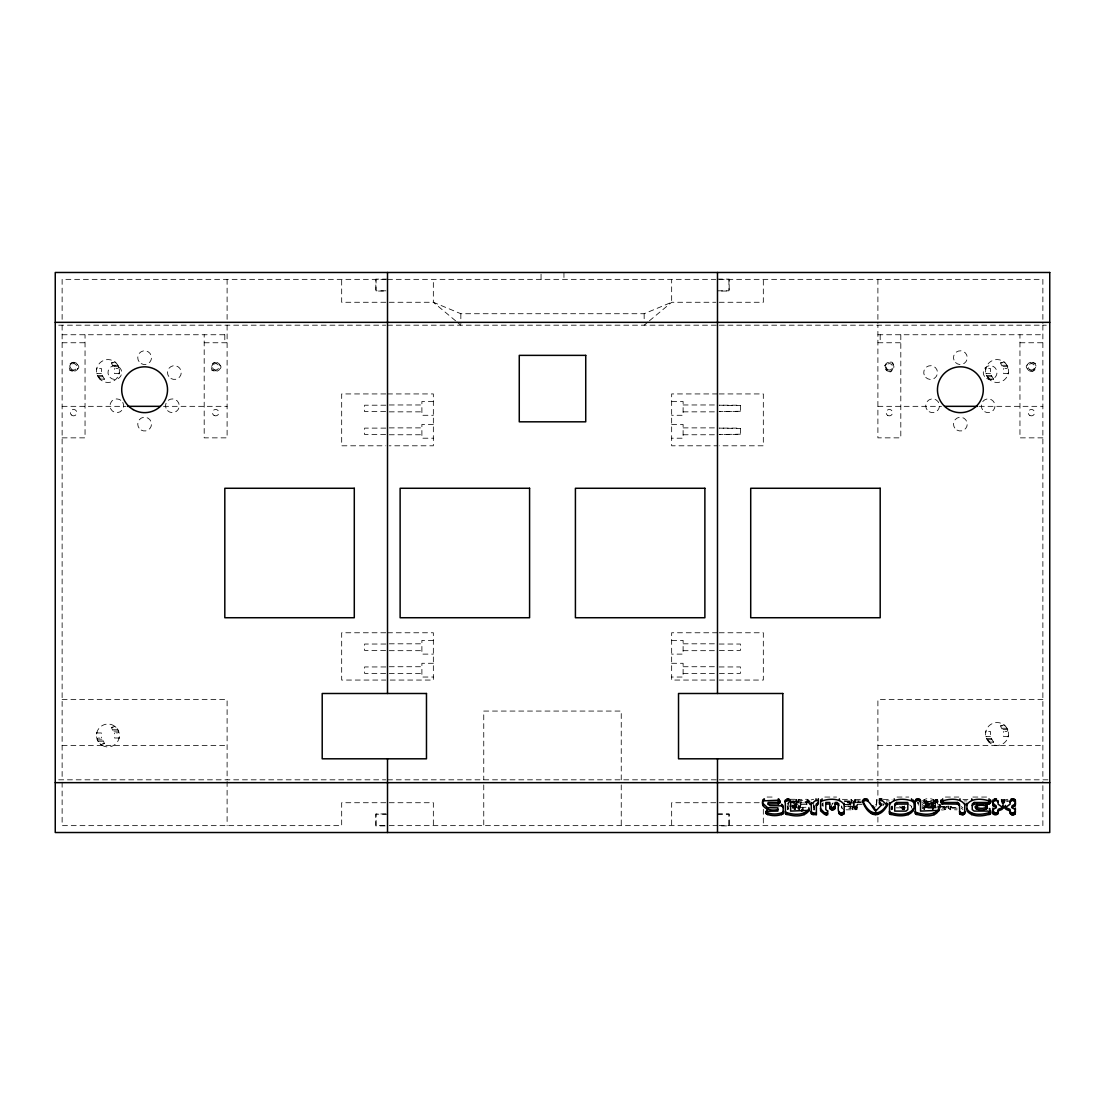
<?xml version="1.0" encoding="UTF-8"?>
<svg xmlns="http://www.w3.org/2000/svg" width="1105" height="1105" viewBox="0 0 1105 1105"><rect width="100%" height="100%" fill="white"/><g stroke="black" fill="none" stroke-linecap="round" stroke-linejoin="round"><path stroke-width="0.75" stroke-dasharray="5 3.75" d="M96.591 369.526L96.881 368.048M119.022 373.987L119.312 372.509A11.451 11.451 0 0 0 103.566 360.437A11.451 11.451 0 0 0 100.983 380.106L104.436 379.112L101.467 373.987L101.384 368.49L96.798 368.49M96.591 733.982L96.881 732.518M119.022 738.444L119.312 736.98M985.688 369.526L985.978 368.048M1008.119 373.987L1008.409 372.509A11.451 11.451 0 0 0 992.663 360.437A11.451 11.451 0 0 0 990.066 380.106L993.533 379.112L990.563 373.987L990.467 368.49L985.895 368.49M985.688 732.491L985.978 731.013M1008.119 736.952L1008.409 735.474A11.451 11.451 0 0 0 992.663 723.402A11.451 11.451 0 0 0 990.066 743.071L993.533 742.09L990.563 736.952L990.467 731.469L985.895 731.469M794.122 809.813L794.647 804.758L795.075 809.537L794.647 808.004L789.55 807.921M853.474 805.628L852.135 806.581L844.552 806.581M853.474 807.244L852.135 808.197L846.071 808.197M846.071 809.813L852.135 809.813L853.474 808.874M891.846 806.609L892.136 807.617L890.892 808.197M890.892 809.813L892.136 809.233L892.232 807.244M904.277 806.899L903.78 808.128L901.929 807.244M904.208 806.305L904.208 809.537L904.608 808.874M924.899 803.929L925.838 804.675C943.007 802.948 928.462 811.056 922.468 804.896M934.126 805.628L933.297 808.128L933.311 804.744M792.244 807.852L809.067 807.106L808.432 808.294M922.164 807.852L939.001 807.106L938.366 808.294M800.807 805.655C796.36 804.399 798.238 816.153 798.501 806.305M798.114 807.244L799.454 808.197L800.807 807.285M857.162 805.655C853.253 805.186 853.543 812.037 857.162 808.901M857.162 807.285L855.809 808.197L854.469 807.244M876.624 800.2L877.011 799.55L876.624 803.446M788.611 802.216L788.611 803.832L788.611 803.1M809.937 801.222L807.051 799.288L798.514 799.564L798.224 809.233M798.128 801.843C800.586 799.371 807.078 799.785 809.703 802.575M860.367 799.288L854.593 799.854L854.579 809.233M854.483 801.843L855.298 800.973L860.367 800.904M926.487 802.934C927.33 801.153 932.413 801.042 932.371 803.294C929.775 805.946 924.36 800.517 926.487 806.167C934.015 811.291 934.001 801.056 926.487 806.167M935.134 800.227C939.015 796.443 938.269 806.125 937.814 807.907L943.435 807.907C946.709 806.139 936.736 808.183 940.231 805.296M935.134 801.843L936.474 800.904L937.814 801.816M935.134 803.473L936.474 802.52L937.814 803.446M1003.464 800.227L1007.843 799.288M1003.464 801.843L1004.804 800.904L1010.868 800.904M1003.464 803.473L1004.804 802.52M797.119 802.934L793.128 803.874M797.119 804.551L793.128 805.49M793.128 807.12L797.119 806.167M922.468 800.959C928.462 794.799 943.007 802.907 925.838 801.18L924.899 801.926L924.899 807.161L933.311 807.99M924.899 805.172L933.311 804.343L934.126 800.227M941.032 809.813C943.49 810.545 947.952 809.219 947.026 805.904M831.195 805.683L832.963 803.432M809.703 804.191C806.595 799.026 795.49 806.982 798.238 799.854M811.153 799.882L813.681 799.288M860.367 802.52C856.803 801.001 852.577 805.766 854.593 799.854M832.024 803.708L833.142 802.865M644.16 325.188L648.082 321.914M649.395 320.823L671.66 302.273L715.791 302.273M787.188 803.653L788.832 802.299M787.188 805.269L788.832 803.929M787.188 806.899L788.832 805.545M922.468 802.589C928.462 796.415 943.007 804.537 925.838 802.81L924.899 803.556M922.468 804.205C925.134 801.429 931.639 800.987 934.126 803.473M946.792 806.512L944.623 808.114L938.007 808.197M883.005 805.172L883.945 804.426M875.657 804.675L876.624 803.929M875.657 806.291L876.624 805.545M962.925 799.592L970.052 799.288M389.209 302.273L433.34 302.273L460.84 313.723L644.16 313.723L671.66 302.273L671.66 279.358M72.391 362.399C58.275 377.758 92.309 368.642 72.391 362.399A4.586 4.586 0 0 0 73.579 371.404M214.55 362.399C200.433 377.758 234.453 368.642 214.55 362.399A4.586 4.586 0 0 0 213.445 370.797M1032.692 371.252C1046.808 355.893 1012.774 365.009 1032.692 371.252A4.586 4.586 0 0 0 1032.692 362.399M111.467 362.91L114.934 361.929C124.064 369.36 114.036 371.487 111.467 362.91L116.053 362.91M1000.564 362.91L1004.017 361.929C1013.147 369.36 1003.133 371.487 1000.564 362.91L1005.149 362.91M111.467 727.38L114.934 726.386C124.064 733.817 114.036 735.944 111.467 727.38L116.053 727.38M104.436 743.582L100.983 744.563C91.853 737.132 101.867 735.018 104.436 743.582L99.851 743.582M1000.564 725.888L1004.017 724.894C1013.147 732.325 1003.133 734.452 1000.564 725.888L1005.149 725.888M842.369 799.357L851.03 799.357L853.474 801.581M794.122 808.197C798.128 806.636 790.793 805.062 789.55 806.305M813.487 806.526L814.661 806.581M814.661 808.197L813.487 808.142M813.487 809.772L814.661 809.813L814.661 804.716M740.405 411.267L719.12 411.585L740.405 411.613L740.405 405.204L719.12 405.204L740.405 405.549M740.405 434.182L719.12 434.5L740.405 434.527L740.405 428.118L719.12 428.118L740.405 428.464M387.51 279.123L375.824 279.123L375.824 291.043L385.838 291.043M717.49 279.123L729.176 279.123L729.176 291.043L717.49 291.043M385.88 279.358L62.129 279.358L62.129 320.091M387.51 279.358L715.791 279.358M719.12 279.358L1042.871 279.358L1042.871 323.489M385.88 290.808L376.059 290.808L376.059 279.358M717.49 290.808L728.941 290.808L728.941 279.358M385.811 302.273L341.68 302.273L341.68 279.358M719.189 302.273L763.32 302.273L763.32 279.358M58.689 325.188L385.797 325.188M387.51 325.188L717.49 325.188M719.203 325.188L1046.311 325.188M62.129 334.746L227.105 334.746M877.895 334.746L1042.871 334.746M62.129 342.757L85.044 342.757M204.19 342.757L227.105 342.757M877.895 342.757L900.81 342.757M1019.956 342.757L1042.871 342.757M113.29 365.285L117.876 365.285M1002.387 365.285L1006.973 365.285M113.953 366.639L118.539 366.639M1003.05 366.639L1007.636 366.639M101.384 373.531L96.798 373.531L100.983 380.106A11.451 11.451 0 0 0 119.312 372.509M119.105 373.531L114.533 373.531L114.533 368.49M990.467 373.531L985.895 373.531L990.066 380.106A11.451 11.451 0 0 0 1008.409 372.509M1008.202 373.531L1003.616 373.531L1003.616 368.49M97.364 375.396L101.95 375.396M986.461 375.396L991.047 375.396M98.027 376.75L102.613 376.75M987.124 376.75L991.71 376.75M99.851 379.112L104.436 379.112M988.947 379.112L993.533 379.112M385.811 393.933L341.68 393.933L341.68 445.798L385.811 445.798M387.51 393.933L433.34 393.933L433.34 445.798L389.209 445.798M717.49 393.933L671.66 393.933L671.66 445.798L717.49 445.798M719.189 393.933L763.32 393.933L763.32 445.798L719.189 445.798M433.34 401.529L421.889 401.529L421.889 415.287L433.34 415.287M671.66 401.529L683.111 401.529L683.111 415.287L671.66 415.287M389.236 404.969L421.889 404.969M683.111 404.969L715.764 404.969M385.88 405.204L364.595 405.204L364.595 411.613L385.88 411.613M62.129 406.336L125.708 406.336M163.526 406.336L227.105 406.336M877.895 406.336L941.474 406.336M979.292 406.336L1042.871 406.336M389.236 411.847L421.889 411.847M683.111 411.847L715.764 411.847M433.34 424.444L421.889 424.444L421.889 438.202L433.34 438.202M671.66 424.444L683.111 424.444L683.111 438.202L671.66 438.202M389.236 427.884L421.889 427.884M683.111 427.884L715.764 427.884M385.88 428.118L364.595 428.118L364.595 434.527L385.88 434.527M389.236 434.762L421.889 434.762M683.111 434.762L715.764 434.762M62.129 437.856L85.044 437.856L85.044 334.746M1042.871 437.856L1019.956 437.856L1019.956 334.746M385.811 632.764L341.68 632.764L341.68 680.058L385.811 680.058M387.51 632.764L433.34 632.764L433.34 680.058L387.51 680.058M717.49 632.764L671.66 632.764L671.66 680.058L715.791 680.058M719.189 632.764L763.32 632.764L763.32 680.058L719.189 680.058M433.34 640.375L421.889 640.375L421.889 654.119L433.34 654.119M671.66 640.375L683.111 640.375L683.111 654.119L671.66 654.119M389.236 643.814L421.889 643.814M683.111 643.814L715.764 643.814M385.88 644.035L364.595 644.035L364.595 650.458L385.88 650.458M719.12 644.035L740.405 644.035L740.405 650.458L719.12 650.458M389.236 650.679L421.889 650.679M683.111 650.679L715.764 650.679M433.34 663.29L421.889 663.29L421.889 677.034L433.34 677.034M671.66 663.29L683.111 663.29L683.111 677.034L671.66 677.034M389.236 666.729L421.889 666.729M683.111 666.729L715.764 666.729M385.88 666.95L364.595 666.95L364.595 673.373L385.88 673.373M719.12 666.95L740.405 666.95L740.405 673.373L719.12 673.373M389.236 673.594L421.889 673.594M683.111 673.594L715.764 673.594M62.129 699.617L227.105 699.617L227.105 779.812M1042.871 699.617L877.895 699.617L877.895 779.812M1002.387 728.25L1006.973 728.25M1003.05 729.604L1007.636 729.604M113.29 729.756L117.876 729.756M113.953 731.096L118.539 731.096M96.798 732.96L101.384 732.96L101.384 738.002M990.467 736.51L985.895 736.51L990.066 743.071A11.451 11.451 0 0 0 1008.409 735.474M1008.202 736.51L1003.616 736.51L1003.616 731.469M119.105 738.002L114.533 738.002L114.533 732.96M986.461 738.361L991.047 738.361M987.124 739.715L991.71 739.715M97.364 739.867L101.95 739.867M98.027 741.206L102.613 741.206M988.947 742.09L993.533 742.09M62.129 745.447L227.105 745.447M877.895 745.447L1042.871 745.447M58.689 779.812L385.797 779.812M387.51 779.812L717.49 779.812M719.203 779.812L1049.75 779.812M767.105 797.05L775.572 797.05M824.813 797.05L836.596 797.05M897.025 797.05L908.807 797.05M945.397 797.05L958.864 797.05M972.856 797.05L988.022 797.05M789.868 799.288L795.78 799.288L797.119 800.227M883.309 799.288L892.122 799.854M792.824 800.904L797.119 801.843M844.413 800.904L851.03 800.987L853.474 803.197M886.348 800.904L889.373 800.904M963.988 800.904L967.013 800.904M789.868 801.18L794.44 801.18L794.44 805.227L789.868 805.227M810.02 801.553L800.807 801.18L800.711 807.631M844.234 801.18L850.795 801.926L850.795 807.921L846.568 807.921M862.798 801.18L857.162 801.18L857.066 809.261M1011.779 801.18L1006.144 801.18L1006.144 803.929M789.868 801.981L794.44 801.981M789.868 802.52L795.78 802.52L797.119 803.473M847.452 802.52L851.03 802.603L853.474 804.827M385.811 802.727L341.68 802.727L341.68 825.642L62.129 825.642L62.129 781.511M389.209 802.727L433.34 802.727L433.34 825.642M715.791 802.727L671.66 802.727L671.66 825.642M719.189 802.727L763.32 802.727M789.868 802.796L794.44 802.796M800.807 802.796L810.02 803.169M847.052 802.796L850.795 803.556M857.162 802.796L862.798 802.796M800.807 804.412L810.02 804.785M844.234 804.412L850.795 805.172M857.162 804.412L862.798 804.412M845.159 804.689L850.795 804.689M937.814 804.675L942.026 804.675M845.159 806.305L850.795 806.305M937.814 806.291L940.631 806.291M789.674 806.581L794.633 806.512L795.075 804.965M944.057 806.581L935.963 806.498L935.134 804.689M896.321 807.852L905.962 807.852M950.77 807.161L957.317 807.921M932.786 808.197L924.636 808.114L922.468 806.512M957.137 808.197L950.521 808.114L948.408 806.526L948.408 808.142L950.521 809.73L957.137 809.813M385.838 813.957L375.824 813.957L375.824 825.877L385.838 825.877M717.49 813.957L729.176 813.957L729.176 825.877L717.49 825.877M387.51 814.192L376.059 814.192L376.059 825.642L387.51 825.642M717.49 814.192L728.941 814.192L728.941 825.642M389.209 825.642L717.49 825.642M719.12 825.642L1042.871 825.642L1042.871 781.511M821.719 805.006L823.045 805.946M939.803 806.843L939.803 805.214L940.756 805.49M787.243 806.305C788.915 806.098 788.915 810.821 787.243 809.537M788.197 808.197L787.243 807.921M1001.116 799.288L1002.442 800.227M1001.116 800.904L1002.442 801.843M918.78 802.603L917.606 802.534L918.531 805.172M890.906 807.907L892.232 808.874M1002.442 803.473L1001.627 799.357M935.134 806.319L935.963 808.114L935.963 806.498M909.636 804.91L911.749 806.498M911.749 808.114L911.28 806.249M901.929 807.865L899.608 806.443M990.508 809.109L989.072 807.99L989.072 809.606M924.899 805.545L933.311 806.374L934.126 807.244M883.005 803.929L883.945 804.675M961.253 806.512L962.925 807.879M961.253 808.128L962.925 809.509M922.468 808.128L924.153 809.509L924.153 806.263M917.606 802.796L918.531 803.556M841.568 807.52L843.543 809.495M813.681 805.517L814.661 806.332M813.681 802.52L813.681 807.133L814.661 807.948M455.605 320.823L433.34 302.273L433.34 279.358M456.918 321.914L460.84 325.188M1001.848 802.962L1002.746 803.805M948.076 805.904L948.408 808.142M813.681 807.133L813.722 805.573M901.929 808.874L902.025 806.042M1042.871 325.188L1042.871 779.812M1004.279 799.357L1004.279 802.603M1003.865 799.564L1003.865 802.796M1003.575 799.854L1003.464 805.904M1002.346 799.854L1002.442 804.412M1002.055 799.564L1002.055 802.796M989.928 808.459L989.928 810.076M951.681 806.305L951.681 807.921M950.521 806.498L950.521 809.73M950.065 806.249L950.065 809.495M948.159 806.222L948.159 807.852M946.971 806.263L946.792 808.128M945.107 806.263L945.107 809.509M944.623 806.498L944.623 809.744M943.435 806.291L943.435 807.907M940.231 805.421L940.231 807.037M939.416 804.551L939.526 806.539M939.001 807.106L939.001 808.805M937.717 799.84L937.717 803.086M937.441 799.55L937.441 802.796M937.012 799.357L937.012 802.603M936.474 799.288L936.474 802.52M935.949 799.357L935.949 802.603M935.534 799.564L935.534 802.796M935.548 806.305L935.548 807.921M935.258 806.001L935.258 807.617M935.244 799.854L935.134 807.935M934.015 799.854L934.029 803.791M934.029 805.296L934.029 808.542M933.739 799.564L933.739 804.109M933.739 804.979L933.739 808.225M933.311 799.357L933.311 804.343M932.786 807.106L932.786 808.722M932.371 802.562L932.371 806.539M932.081 802.258L932.081 806.843M931.653 802.064L931.653 807.037M931.128 801.981L931.128 807.12M927.827 801.981L927.827 807.12M927.302 802.064L927.302 807.037M926.888 802.258L926.888 806.843M926.598 802.562L926.598 806.539M925.838 801.18L925.838 804.426M925.838 804.675L925.838 807.907M924.636 799.357L924.636 802.603M924.636 806.498L924.636 809.744M924.153 799.592L924.153 802.838M904.608 805.904L904.512 809.233M903.78 806.512L903.78 809.744M903.268 806.581L903.268 809.813M902.771 806.512L902.771 809.758M902.329 806.346L902.329 809.578M900.81 334.746L900.81 437.856L877.895 437.856L877.895 325.188M892.136 805.987L892.136 809.233M891.846 806.305L891.846 809.537M891.417 806.374L891.404 809.744M883.005 803.556L883.005 805.545M880.188 334.746L880.188 342.757M877.895 279.358L877.895 323.489M877.895 781.511L877.895 796.788M877.895 817.161L877.895 825.642M876.735 799.84L876.624 807.161M856.776 806.305L856.776 809.551M856.334 806.512L856.334 809.744M855.809 806.581L855.809 809.813M855.298 799.357L855.298 802.603M855.284 806.498L855.284 809.744M854.883 799.564L854.883 802.796M854.869 806.305L854.869 809.537M853.392 801.249L853.378 809.233M853.143 800.959L853.143 804.191M853.074 806.305L853.074 809.537M852.646 806.512L852.646 809.744M851.485 799.606L851.485 802.852M851.03 799.357L851.03 802.603M849.869 801.18L849.869 804.412M841.886 806.526L841.886 808.142M841.568 805.904L841.637 807.852M823.045 802.713L823.045 806.305M822.659 803.653L822.659 805.269M822.231 803.446L822.231 805.075M814.04 806.609L814.04 809.841M809.067 807.106L809.067 808.805M808.059 799.606L808.059 802.852M807.589 799.357L807.589 802.603M806.912 801.553L806.912 804.785M806.429 801.18L806.429 804.412M802.852 807.106L802.852 808.722M800.407 806.305L800.407 807.935M799.979 806.512L799.979 808.128M799.454 806.581L799.454 809.813M798.943 799.357L798.943 802.603M798.929 806.498L798.929 809.744M798.514 799.564L798.514 802.796M797.009 799.854L797.009 806.539M796.719 799.564L796.719 802.796M796.719 803.597L796.719 806.843M796.291 799.357L796.291 802.603M796.291 803.805L796.291 807.037M795.78 799.288L795.78 802.52M795.78 803.874L795.78 807.12M795.351 805.255L795.365 809.233M794.647 804.758L794.633 809.744M788.514 801.843L788.514 803.473M787.672 806.498L787.672 809.744M763.32 809.274L763.32 825.642M644.16 313.723L644.16 320.27M621.245 779.812L621.245 711.067L483.755 711.067L483.755 779.812M621.245 784.909L621.245 825.642M563.951 272.479L563.951 279.358M541.049 274.206L541.049 279.358M483.755 784.909L483.755 825.642M460.84 313.723L460.84 323.544M227.105 279.358L227.105 320.091M227.105 325.188L227.105 437.856L204.19 437.856L204.19 334.746M227.105 781.511L227.105 825.642M224.812 334.746L224.812 342.757M62.129 325.188L62.129 779.812M1031.504 371.404A4.586 4.586 0 0 1 1026.918 366.819A4.586 4.586 0 0 1 1031.504 362.233M216.925 362.399A4.586 4.586 0 0 1 216.925 371.252M73.579 362.233A4.586 4.586 0 0 1 74.767 371.252M122.793 402.344A6.879 6.879 0 0 1 117.434 412.621A6.879 6.879 0 0 1 110.376 403.422A6.879 6.879 0 0 1 121.702 400.922M884.925 365.631C891.169 385.548 900.285 351.514 884.925 365.631M926.598 804.178C930.672 810.2 936.819 800.255 926.598 804.178M887.053 370.797A4.586 4.586 0 0 0 893.931 366.819A4.586 4.586 0 0 0 887.053 362.854A4.586 4.586 0 0 0 887.053 370.797M1029.819 415.425A3.204 3.204 0 0 0 1034.625 412.648A3.204 3.204 0 0 0 1029.819 409.872A3.204 3.204 0 0 0 1029.819 415.425M1029.819 369.595A3.204 3.204 0 0 0 1034.625 366.819A3.204 3.204 0 0 0 1029.819 364.042A3.204 3.204 0 0 0 1029.819 369.595M925.755 377.413A6.879 6.879 0 0 0 937.261 374.333A6.879 6.879 0 0 0 928.835 365.907A6.879 6.879 0 0 0 925.755 377.413M929.167 411.723A6.879 6.879 0 0 0 939.471 405.77A6.879 6.879 0 0 0 929.167 399.817A6.879 6.879 0 0 0 929.167 411.723M956.944 430.066A6.879 6.879 0 0 0 967.262 424.113A6.879 6.879 0 0 0 956.944 418.16A6.879 6.879 0 0 0 956.944 430.066M984.735 411.723A6.879 6.879 0 0 0 995.039 405.77A6.879 6.879 0 0 0 984.735 399.817A6.879 6.879 0 0 0 984.735 411.723M986.71 378.504A6.879 6.879 0 0 0 997.028 372.551A6.879 6.879 0 0 0 986.71 366.598A6.879 6.879 0 0 0 986.71 378.504M955.521 362.523A6.879 6.879 0 0 0 967.027 359.429A6.879 6.879 0 0 0 958.601 351.017A6.879 6.879 0 0 0 955.521 362.523M887.274 369.263A3.204 3.204 0 0 0 892.509 367.399A3.204 3.204 0 0 0 888.268 363.794A3.204 3.204 0 0 0 887.274 369.263M887.743 415.425A3.204 3.204 0 0 0 892.55 412.648A3.204 3.204 0 0 0 887.743 409.872A3.204 3.204 0 0 0 887.743 415.425M71.314 369.084A3.204 3.204 0 0 0 76.687 367.647A3.204 3.204 0 0 0 72.75 363.725A3.204 3.204 0 0 0 71.314 369.084M214.052 369.595A3.204 3.204 0 0 0 218.859 366.819A3.204 3.204 0 0 0 214.052 364.042A3.204 3.204 0 0 0 214.052 369.595M214.052 415.425A3.204 3.204 0 0 0 218.859 412.648A3.204 3.204 0 0 0 214.052 409.872A3.204 3.204 0 0 0 214.052 415.425M71.314 414.914A3.204 3.204 0 0 0 76.687 413.477A3.204 3.204 0 0 0 72.75 409.554A3.204 3.204 0 0 0 71.314 414.914M170.944 378.504A6.879 6.879 0 0 0 181.261 372.551A6.879 6.879 0 0 0 170.944 366.598A6.879 6.879 0 0 0 170.944 378.504M167.546 410.632A6.879 6.879 0 0 0 179.038 407.552A6.879 6.879 0 0 0 170.626 399.14A6.879 6.879 0 0 0 167.546 410.632M109.989 377.413A6.879 6.879 0 0 0 121.495 374.333A6.879 6.879 0 0 0 113.069 365.907A6.879 6.879 0 0 0 109.989 377.413M141.178 430.066A6.879 6.879 0 0 0 151.496 424.113A6.879 6.879 0 0 0 141.178 418.16A6.879 6.879 0 0 0 141.178 430.066M141.178 363.614A6.879 6.879 0 0 0 151.496 357.661A6.879 6.879 0 0 0 141.178 351.708A6.879 6.879 0 0 0 141.178 363.614M102.226 745.405A11.451 11.451 0 0 0 119.409 735.474A11.451 11.451 0 0 0 102.226 725.557A11.451 11.451 0 0 0 102.226 745.405"/><path stroke-width="1.5" d="M862.936 802.41L862.936 800.793C868.406 814.882 879.525 817.686 887.329 803.846L887.329 805.476C879.525 819.302 868.406 816.498 862.936 802.41L863.06 799.882M966.875 803.266L966.999 810.96C972.234 817.631 983.768 816.443 990.481 813.736L990.508 810.725L990.481 813.736M966.875 804.882C971.171 797.285 983.851 798.735 990.508 801.457L990.508 802.838L989.072 803.943L974.113 804.109L972.234 805.6M992.925 808.017L993.547 814.33L997.414 814.316L998.119 811.374M997.939 813.708L998.119 809.371L1001.959 807.796L1003.091 806.167L1001.959 809.426L998.119 810.987M1010.081 802.189L1010.895 800.766L1012.76 800.296L1015.44 802.189M811.125 804.827L811.291 802.548L811.332 813.667L816.388 814.882L816.388 804.039L818.335 802.396M889.359 804.882L889.525 802.617L889.566 813.736C899.65 817.797 918.863 817.037 913.172 800.573M913.006 810.946L913.172 808.667M1015.274 803.929L1011.931 805.946L1011.931 807.562L1015.274 805.545L1015.44 803.266M1015.274 805.545L1015.44 800.573M785.241 800.573L785.489 813.736C792.188 816.429 804.454 817.797 809.067 810.435M915.175 800.573L915.423 813.736C921.611 816.415 937.523 818.266 939.001 808.722M827.659 811.098L825.794 809.578L825.794 802.437L829.786 802.437L829.786 808.031L831.416 809.772L834.33 809.385L835.118 806.415M834.91 808.791L835.118 802.465L837.051 802.465L838.875 803.97C837.383 807.658 838.087 818.349 844.054 813.736L844.261 803.266M768.113 804.081L778.307 803.929L779.729 802.934L779.937 800.573L778.307 802.313L768.113 802.465L768.113 804.178L769.964 805.697L781.608 805.849L783.252 807.589M766.248 813.736L766.041 811.374L766.248 813.736C770.738 816.291 778.569 816.305 783.031 813.736L783.252 811.374M783.031 813.736L783.252 805.973M844.054 813.736L844.261 811.374M959.485 805.6L957.552 804.109L942.648 803.943L941.225 802.838L941.032 800.573L943.684 802.479L957.552 802.479L959.485 803.97L959.692 813.763L963.215 814.73L964.637 813.736L964.845 811.374M964.637 813.736L964.845 803.266M987.179 808.335L987.179 806.857C984.21 804.647 978.602 804.633 975.646 806.857L975.646 808.335C978.629 810.531 984.196 810.518 987.179 808.335L987.179 805.227L987.179 806.719C984.196 808.901 978.629 808.915 975.646 806.719L975.425 805.973L975.425 807.589M1010.081 812.99L1011.628 814.744L1013.796 814.73L1015.219 813.736L1015.44 811.374M1015.219 813.736L1015.274 808.017L1015.44 810.283M762.726 802.189L763.514 799.233L762.947 801.457M766.041 812.99L767.685 811.25L777.892 811.098L777.892 807.865L767.616 807.7L762.726 803.266M785.241 802.189L785.462 799.827M820.656 799.827L820.614 810.946L824.399 814.233L827.659 814.868L827.659 810.725M915.175 802.189L915.962 799.233L915.396 801.457M941.239 799.827L941.225 802.838M992.967 799.827L992.925 805.545L996.268 807.562L996.268 805.946L992.76 803.266M990.508 802.838L990.702 800.573M1010.081 810.987L1006.241 809.426L1005.108 807.796L1010.081 804.178L1010.081 800.573M816.388 805.655L818.335 804.026L818.335 798.68M811.291 804.178L815.089 800.876L818.335 800.296M889.525 804.233C894.788 797.575 906.28 798.666 912.979 801.457L913.172 802.189M913.006 809.33C907.744 815.987 896.279 814.841 889.566 812.12L889.359 811.374M992.925 809.634L996.268 807.562M863.06 801.498C868.848 796.857 872.328 808.819 875.699 811.098L881.168 805.31L881.168 803.694L879.456 802.465M992.76 811.374L995.439 813.266L997.939 812.078M808.901 809.385C803.597 815.973 792.188 814.841 785.489 812.12L785.268 811.374M990.508 812.341L988.05 811.07L974.113 811.07L972.234 809.578L972.234 803.97L974.113 802.479L988.05 802.479L990.508 801.222M785.462 801.457L788.97 800.434L790.628 802.133M820.656 801.457C827.341 798.722 839.841 797.327 844.261 804.882M941.239 801.457C947.883 798.763 960.563 797.285 964.845 804.882M992.967 801.457L996.434 800.407L998.119 802.189M766.248 812.12C770.738 814.661 778.569 814.675 783.031 812.12M829.786 806.415L831.416 808.156L834.91 807.175M838.875 811.388L840.449 813.114L844.054 812.12M959.485 811.429L962.165 813.266L964.637 812.12M966.875 808.667C971.157 816.277 983.823 814.772 990.481 812.12M1010.081 811.374L1011.628 813.114L1015.219 812.12M896.569 802.465L894.719 803.97L894.719 811.098L905.962 811.098L907.813 809.578L907.813 802.465L896.569 802.465L896.569 804.081L894.719 805.6M790.628 802.009L790.628 811.098L809.067 810.352M939.001 810.352L920.562 811.098L920.562 800.503M915.202 811.374L915.423 812.12C922.123 814.841 933.532 815.973 938.836 809.385L938.836 811.001M763.514 800.849L777.271 800.296L779.937 802.189M915.962 800.849L918.904 800.434L920.562 802.133M879.456 800.31L882.715 800.945L887.329 805.476M55.25 322.342L1049.75 322.342M127.434 406.336L160.087 406.336M944.913 406.336L977.566 406.336M55.25 782.658L1049.75 782.658M825.794 804.067L829.786 804.067M835.118 804.081L837.051 804.081L838.875 805.6M896.569 804.081L907.813 804.081M777.892 809.482C772.077 811.277 760.268 809.178 762.726 800.573M820.449 808.667L824.399 812.617L827.659 813.239M811.125 811.305L812.741 813.045L816.388 813.266M1011.931 807.562L1015.274 809.634M881.168 805.31L879.456 804.081L879.456 798.694M872.674 805.614L874.69 808.183M1003.091 807.796L998.119 804.178L998.119 800.573M1015.246 799.84L1015.246 801.457M1014.777 804.523L1014.777 806.139M1014.652 799.233L1014.652 800.849M1014.652 812.714L1014.652 814.33M1013.782 798.818L1013.782 800.434M1013.796 813.114L1013.796 814.73M1012.76 798.68L1012.76 800.296M1012.76 813.266L1012.76 814.882M1011.766 798.791L1011.766 800.407M1011.628 813.114L1011.628 814.744M1010.895 799.15L1010.895 800.766M1010.785 812.7L1010.785 814.316M1010.26 813.708L1010.081 809.371L1006.241 807.796L1005.108 806.167L1005.108 807.796M1005.453 805.421L1005.357 808.556M1002.843 805.31L1002.843 808.556M997.414 812.7L997.414 814.316M996.572 813.114L996.572 814.744M996.434 798.791L996.434 800.407M995.439 798.68L995.439 800.296M995.439 813.266L995.439 814.882M994.376 798.832L994.376 800.448M994.376 813.114L994.376 814.73M993.547 811.084L993.547 814.33M993.409 802.893L993.409 806.139M992.925 802.299L992.925 805.545M992.967 812.12L992.967 813.736M990.508 799.84L990.508 801.457M989.928 801.857L989.928 803.473M989.928 810.076L989.928 811.705M989.914 812.714L989.914 814.33M989.044 798.818L989.044 800.434M989.072 802.327L989.072 803.943M989.058 813.114L989.058 814.73M986.613 804.633L986.613 806.249M986.613 807.313L986.613 808.929M985.757 804.219L985.757 805.849M985.757 807.714L985.757 809.33M977.055 804.219L977.055 805.849M977.055 807.714L977.055 809.33M976.212 807.313L976.212 808.929M975.646 806.719L975.646 808.335M974.113 802.479L974.113 804.109M971.723 798.832L971.723 800.448M971.723 813.1L971.723 814.73M964.071 812.714L964.071 814.33M963.215 813.114L963.215 814.73M962.165 813.266L962.165 814.882M961.115 813.114L961.115 814.73M960.259 812.714L960.259 814.344M960.01 798.832L960.01 800.448M959.692 812.147L959.692 813.763M957.552 802.479L957.552 804.109M942.648 798.832L942.648 800.448M942.648 802.327L942.648 803.943M941.792 801.857L941.792 803.473M934.153 813.1L934.153 814.717M932.786 808.722L932.786 810.352M920.368 799.799L920.368 801.415M919.774 799.205L919.774 800.835M918.904 798.805L918.904 800.434M917.854 798.68L917.854 800.296M916.805 798.832L916.805 800.448M916.832 813.114L916.832 814.73M915.99 812.714L915.99 814.33M915.423 812.12L915.423 813.736M912.979 799.84L912.979 801.457M911.528 798.818L911.528 800.434M908.296 813.1L908.296 814.717M894.235 798.832L894.235 800.462M890.975 813.114L890.975 814.73M890.133 812.714L890.133 814.33M889.566 812.12L889.566 813.736M886.666 802.755L886.666 804.371M881.79 798.832L881.79 800.462M880.685 798.68L880.685 800.296M877.577 812.935L877.577 814.565M875.699 809.468L875.699 811.098M875.809 813.197L875.809 814.827M874.027 813.031L874.027 814.647M872.508 812.589L872.508 814.205M871.265 811.885L871.265 813.501M868.129 801.429L867.494 799.233L867.494 800.863M866.638 798.832L866.638 800.462M865.533 798.68L865.533 800.296M864.497 798.805L864.497 800.434M863.627 799.219L863.627 800.835M843.488 812.714L843.488 814.33M842.632 813.114L842.632 814.73M841.582 813.266L841.582 814.882M840.449 813.114L840.449 814.73M839.62 812.7L839.62 814.316M839.386 798.832L839.386 800.462M839.096 812.092L839.096 813.722M837.051 802.465L837.051 804.081M834.33 807.769L834.33 809.385M833.488 806.539L833.488 809.785M832.466 808.308L832.466 809.924M831.416 806.539L831.416 809.772M830.573 807.755L830.573 809.371M830.007 807.161L830.007 808.777M826.43 813.239L826.43 814.868M826.319 813.239L826.319 814.868M825.283 813.087L825.283 814.703M822.065 798.832L822.065 800.448M816.485 803.915L816.485 805.531M816.001 798.777L816.001 800.393M813.805 813.197L813.805 814.827M812.741 813.045L812.741 814.675M811.913 812.645L811.913 814.261M811.332 812.051L811.332 813.667M809.067 808.722L808.901 811.001M804.219 813.1L804.219 814.717M802.852 808.722L802.852 810.352M801.885 809.468L801.885 811.098M790.434 799.799L790.434 801.415M788.97 798.805L788.97 800.434M787.92 798.68L787.92 800.296M786.87 798.832L786.87 800.448M786.898 813.114L786.898 814.73M786.056 812.714L786.056 814.33M785.489 812.12L785.489 813.736M782.464 804.633L782.464 806.249M782.464 812.714L782.464 814.33M781.608 804.219L781.608 805.849M781.608 813.114L781.608 814.73M779.729 802.934L779.163 799.233L779.163 800.849M779.163 801.912L779.163 803.528M778.293 798.818L778.293 800.434M778.307 802.313L778.307 803.929M767.685 813.114L767.685 814.73M767.616 807.7L767.616 809.316M766.842 810.034L766.842 811.65M766.842 812.714L766.842 814.33M764.356 798.832L764.356 800.448M762.892 803.929L762.892 805.545M717.49 272.479L717.49 693.498M717.49 758.804L717.49 832.521M387.51 272.479L387.51 693.498M387.51 758.804L387.51 832.521M1049.75 272.479L55.25 272.479L55.25 832.521L1049.75 832.521L1049.75 272.479M585.733 355.368L519.267 355.368L519.267 421.82L585.733 421.82L585.733 355.368M354.291 488.272L224.812 488.272L224.812 617.736L354.291 617.736L354.291 488.272M529.585 488.272L400.121 488.272L400.121 617.736L529.585 617.736L529.585 488.272M704.88 488.272L575.415 488.272L575.415 617.736L704.88 617.736L704.88 488.272M880.188 488.272L750.709 488.272L750.709 617.736L880.188 617.736L880.188 488.272M426.475 693.498L322.204 693.498L322.204 758.804L426.475 758.804L426.475 693.498M782.796 693.498L678.525 693.498L678.525 758.804L782.796 758.804L782.796 693.498M948.919 409.582A22.915 22.915 0 0 0 983.298 389.734A22.915 22.915 0 0 0 948.919 369.885A22.915 22.915 0 0 0 948.919 409.582M133.166 409.582A22.915 22.915 0 0 0 167.532 389.734A22.915 22.915 0 0 0 133.166 369.885A22.915 22.915 0 0 0 133.166 409.582"/></g></svg>
